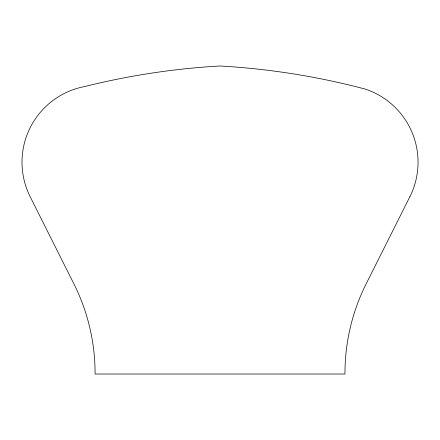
<?xml version="1.0" encoding="UTF-8"?>
<svg xmlns="http://www.w3.org/2000/svg" width="440" height="440" viewBox="0 0 440 440"><rect width="100%" height="100%" fill="white"/><g stroke="black" fill="none" stroke-linecap="round" stroke-linejoin="round"><path stroke-width="0.66" d="M409.871 196.73L366.157 283.866A199.584 199.584 0 0 0 344.971 374.017L95.079 374.017A199.584 199.584 0 0 0 73.892 283.866L30.178 196.73A77.011 77.011 0 0 1 84.898 86.488A729.823 729.823 0 0 1 220.022 65.984A729.812 729.812 0 0 1 365.167 89.062A77.011 77.011 0 0 1 409.871 196.73"/></g></svg>
